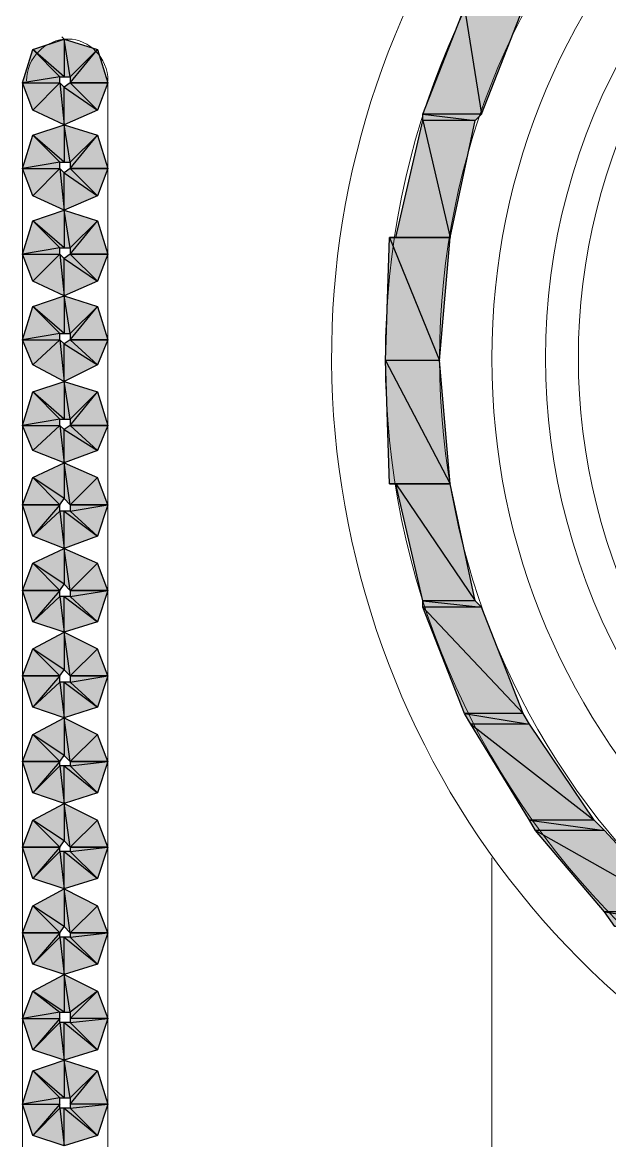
# Model space of a CAD drawing. Header units: millimetres. Extents: x 40 to 176, y -32 to 59.
# Drawn here: x 104.655 to 105.048, y 3.646 to 4.394 of the extents above; entities that cross this region are included whole.
import ezdxf

# ---------------------------------------------------------------- set-up
doc = ezdxf.new("R2010")
doc.units = ezdxf.units.MM
doc.layers.add('15 - Quadro de medição', color=6, linetype='Continuous')

msp = doc.modelspace()

# ---------------------------------------------------------------- hatches: boundary and pattern name
at = {"layer": '15 - Quadro de medição', "true_color": 0x000007}
h = msp.add_hatch(color=7, dxfattribs=at)
h.paths.add_polyline_path([(104.99011, 4.40357), (104.951, 4.40357), (104.96217, 4.33233)])
h.paths.add_polyline_path([(104.951, 4.40357), (104.96217, 4.33233), (104.92306, 4.33233)])
h = msp.add_hatch(color=7, dxfattribs=at)
h.paths.add_polyline_path([(104.71215, 4.35328), (104.68701, 4.35328), (104.70517, 4.37563)])
h.paths.add_polyline_path([(104.68701, 4.35328), (104.70517, 4.37563), (104.68701, 4.35747)])
h.paths.add_polyline_path([(104.70517, 4.37563), (104.68701, 4.35747), (104.68282, 4.38262)])
h.paths.add_polyline_path([(104.68701, 4.35747), (104.68282, 4.38262), (104.68282, 4.35747)])
h.paths.add_polyline_path([(104.68282, 4.38262), (104.68282, 4.35747), (104.66187, 4.37563)])
h.paths.add_polyline_path([(104.68282, 4.35747), (104.66187, 4.37563), (104.68003, 4.35747)])
h.paths.add_polyline_path([(104.66187, 4.37563), (104.68003, 4.35747), (104.65488, 4.35328)])
h.paths.add_polyline_path([(104.68003, 4.35747), (104.65488, 4.35328), (104.68003, 4.35328)])
h.paths.add_polyline_path([(104.65488, 4.35328), (104.68003, 4.35328), (104.66187, 4.33513)])
h = msp.add_hatch(color=7, dxfattribs=at)
h.paths.add_polyline_path([(104.66187, 4.33513), (104.68003, 4.35328), (104.68282, 4.32535)])
h.paths.add_polyline_path([(104.68003, 4.35328), (104.68282, 4.32535), (104.68282, 4.35049)])
h.paths.add_polyline_path([(104.68282, 4.32535), (104.68282, 4.35049), (104.70517, 4.33513)])
h.paths.add_polyline_path([(104.68282, 4.35049), (104.70517, 4.33513), (104.68701, 4.35328)])
h.paths.add_polyline_path([(104.70517, 4.33513), (104.68701, 4.35328), (104.71215, 4.35328)])
h = msp.add_hatch(color=7, dxfattribs=at)
h.paths.add_polyline_path([(104.96217, 4.33233), (104.92306, 4.33233), (104.95798, 4.32814)])
h.paths.add_polyline_path([(104.92306, 4.33233), (104.95798, 4.32814), (104.92306, 4.32814)])
h = msp.add_hatch(color=7, dxfattribs=at)
h.paths.add_polyline_path([(104.71215, 4.29602), (104.68701, 4.29602), (104.70517, 4.31837)])
h.paths.add_polyline_path([(104.68701, 4.29602), (104.70517, 4.31837), (104.68701, 4.30021)])
h.paths.add_polyline_path([(104.70517, 4.31837), (104.68701, 4.30021), (104.68282, 4.32535)])
h.paths.add_polyline_path([(104.68701, 4.30021), (104.68282, 4.32535), (104.68282, 4.30021)])
h.paths.add_polyline_path([(104.68282, 4.32535), (104.68282, 4.30021), (104.66187, 4.31837)])
h.paths.add_polyline_path([(104.68282, 4.30021), (104.66187, 4.31837), (104.68003, 4.30021)])
h.paths.add_polyline_path([(104.66187, 4.31837), (104.68003, 4.30021), (104.65488, 4.29602)])
h.paths.add_polyline_path([(104.68003, 4.30021), (104.65488, 4.29602), (104.68003, 4.29602)])
h.paths.add_polyline_path([(104.65488, 4.29602), (104.68003, 4.29602), (104.66187, 4.27786)])
h = msp.add_hatch(color=7, dxfattribs=at)
h.paths.add_polyline_path([(104.95798, 4.32814), (104.92306, 4.32814), (104.94122, 4.24992)])
h.paths.add_polyline_path([(104.92306, 4.32814), (104.94122, 4.24992), (104.9049, 4.24992)])
h = msp.add_hatch(color=7, dxfattribs=at)
h.paths.add_polyline_path([(104.66187, 4.27786), (104.68003, 4.29602), (104.68282, 4.26808)])
h.paths.add_polyline_path([(104.68003, 4.29602), (104.68282, 4.26808), (104.68282, 4.29322)])
h.paths.add_polyline_path([(104.68282, 4.26808), (104.68282, 4.29322), (104.70517, 4.27786)])
h.paths.add_polyline_path([(104.68282, 4.29322), (104.70517, 4.27786), (104.68701, 4.29602)])
h.paths.add_polyline_path([(104.70517, 4.27786), (104.68701, 4.29602), (104.71215, 4.29602)])
h = msp.add_hatch(color=7, dxfattribs=at)
h.paths.add_polyline_path([(104.71215, 4.23875), (104.68701, 4.23875), (104.70517, 4.2611)])
h.paths.add_polyline_path([(104.68701, 4.23875), (104.70517, 4.2611), (104.68701, 4.24294)])
h.paths.add_polyline_path([(104.70517, 4.2611), (104.68701, 4.24294), (104.68282, 4.26808)])
h.paths.add_polyline_path([(104.68701, 4.24294), (104.68282, 4.26808), (104.68282, 4.24294)])
h.paths.add_polyline_path([(104.68282, 4.26808), (104.68282, 4.24294), (104.66187, 4.2611)])
h.paths.add_polyline_path([(104.68282, 4.24294), (104.66187, 4.2611), (104.68003, 4.24294)])
h.paths.add_polyline_path([(104.66187, 4.2611), (104.68003, 4.24294), (104.65488, 4.23875)])
h.paths.add_polyline_path([(104.68003, 4.24294), (104.65488, 4.23875), (104.68003, 4.23875)])
h.paths.add_polyline_path([(104.65488, 4.23875), (104.68003, 4.23875), (104.66187, 4.22059)])
h = msp.add_hatch(color=7, dxfattribs=at)
h.paths.add_polyline_path([(104.94122, 4.24992), (104.90071, 4.24992), (104.93424, 4.16752)])
h.paths.add_polyline_path([(104.90071, 4.24992), (104.93424, 4.16752), (104.89792, 4.16752)])
h = msp.add_hatch(color=7, dxfattribs=at)
h.paths.add_polyline_path([(104.66187, 4.22059), (104.68003, 4.23875), (104.68282, 4.21082)])
h.paths.add_polyline_path([(104.68003, 4.23875), (104.68282, 4.21082), (104.68282, 4.23596)])
h.paths.add_polyline_path([(104.68282, 4.21082), (104.68282, 4.23596), (104.70517, 4.22059)])
h.paths.add_polyline_path([(104.68282, 4.23596), (104.70517, 4.22059), (104.68701, 4.23875)])
h.paths.add_polyline_path([(104.70517, 4.22059), (104.68701, 4.23875), (104.71215, 4.23875)])
h = msp.add_hatch(color=7, dxfattribs=at)
h.paths.add_polyline_path([(104.71215, 4.18148), (104.68701, 4.18148), (104.70517, 4.20383)])
h.paths.add_polyline_path([(104.68701, 4.18148), (104.70517, 4.20383), (104.68701, 4.18567)])
h.paths.add_polyline_path([(104.70517, 4.20383), (104.68701, 4.18567), (104.68282, 4.21082)])
h.paths.add_polyline_path([(104.68701, 4.18567), (104.68282, 4.21082), (104.68282, 4.18567)])
h.paths.add_polyline_path([(104.68282, 4.21082), (104.68282, 4.18567), (104.66187, 4.20383)])
h.paths.add_polyline_path([(104.68282, 4.18567), (104.66187, 4.20383), (104.68003, 4.18567)])
h.paths.add_polyline_path([(104.66187, 4.20383), (104.68003, 4.18567), (104.65488, 4.18148)])
h.paths.add_polyline_path([(104.68003, 4.18567), (104.65488, 4.18148), (104.68003, 4.18148)])
h.paths.add_polyline_path([(104.65488, 4.18148), (104.68003, 4.18148), (104.66187, 4.16472)])
h = msp.add_hatch(color=7, dxfattribs=at)
h.paths.add_polyline_path([(104.66187, 4.16472), (104.68003, 4.18148), (104.68282, 4.15355)])
h.paths.add_polyline_path([(104.68003, 4.18148), (104.68282, 4.15355), (104.68282, 4.17869)])
h.paths.add_polyline_path([(104.68282, 4.15355), (104.68282, 4.17869), (104.70517, 4.16472)])
h.paths.add_polyline_path([(104.68282, 4.17869), (104.70517, 4.16472), (104.68701, 4.18148)])
h.paths.add_polyline_path([(104.70517, 4.16472), (104.68701, 4.18148), (104.71215, 4.18148)])
h = msp.add_hatch(color=7, dxfattribs=at)
h.paths.add_polyline_path([(104.93424, 4.16752), (104.89792, 4.16752), (104.94122, 4.08511)])
h.paths.add_polyline_path([(104.89792, 4.16752), (104.94122, 4.08511), (104.90071, 4.08511)])
h = msp.add_hatch(color=7, dxfattribs=at)
h.paths.add_polyline_path([(104.71215, 4.12422), (104.68701, 4.12422), (104.70517, 4.14656)])
h.paths.add_polyline_path([(104.68701, 4.12422), (104.70517, 4.14656), (104.68701, 4.12841)])
h.paths.add_polyline_path([(104.70517, 4.14656), (104.68701, 4.12841), (104.68282, 4.15355)])
h.paths.add_polyline_path([(104.68701, 4.12841), (104.68282, 4.15355), (104.68282, 4.12841)])
h.paths.add_polyline_path([(104.68282, 4.15355), (104.68282, 4.12841), (104.66187, 4.14656)])
h.paths.add_polyline_path([(104.68282, 4.12841), (104.66187, 4.14656), (104.68003, 4.12841)])
h.paths.add_polyline_path([(104.66187, 4.14656), (104.68003, 4.12841), (104.65488, 4.12422)])
h.paths.add_polyline_path([(104.68003, 4.12841), (104.65488, 4.12422), (104.68003, 4.12422)])
h.paths.add_polyline_path([(104.65488, 4.12422), (104.68003, 4.12422), (104.66187, 4.10746)])
h = msp.add_hatch(color=7, dxfattribs=at)
h.paths.add_polyline_path([(104.66187, 4.10746), (104.68003, 4.12422), (104.68282, 4.09907)])
h.paths.add_polyline_path([(104.68003, 4.12422), (104.68282, 4.09907), (104.68282, 4.12142)])
h.paths.add_polyline_path([(104.68282, 4.09907), (104.68282, 4.12142), (104.70517, 4.10746)])
h.paths.add_polyline_path([(104.68282, 4.12142), (104.70517, 4.10746), (104.68701, 4.12422)])
h.paths.add_polyline_path([(104.70517, 4.10746), (104.68701, 4.12422), (104.71215, 4.12422)])
h = msp.add_hatch(color=7, dxfattribs=at)
h.paths.add_polyline_path([(104.71215, 4.07114), (104.70517, 4.0893), (104.68701, 4.07114)])
h.paths.add_polyline_path([(104.70517, 4.0893), (104.68701, 4.07114), (104.68282, 4.09907)])
h.paths.add_polyline_path([(104.68701, 4.07114), (104.68282, 4.09907), (104.68282, 4.07533)])
h.paths.add_polyline_path([(104.68282, 4.09907), (104.68282, 4.07533), (104.66187, 4.0893)])
h.paths.add_polyline_path([(104.68282, 4.07533), (104.66187, 4.0893), (104.68003, 4.07114)])
h.paths.add_polyline_path([(104.66187, 4.0893), (104.68003, 4.07114), (104.65488, 4.07114)])
h = msp.add_hatch(color=7, dxfattribs=at)
h.paths.add_polyline_path([(104.94122, 4.08511), (104.9049, 4.08511), (104.95798, 4.00689)])
h.paths.add_polyline_path([(104.9049, 4.08511), (104.95798, 4.00689), (104.92306, 4.00689)])
h = msp.add_hatch(color=7, dxfattribs=at)
h.paths.add_polyline_path([(104.65488, 4.07114), (104.68003, 4.07114), (104.66187, 4.05019)])
h.paths.add_polyline_path([(104.68003, 4.07114), (104.66187, 4.05019), (104.68003, 4.06695)])
h.paths.add_polyline_path([(104.66187, 4.05019), (104.68003, 4.06695), (104.68282, 4.04181)])
h.paths.add_polyline_path([(104.68003, 4.06695), (104.68282, 4.04181), (104.68282, 4.06695)])
h.paths.add_polyline_path([(104.68282, 4.04181), (104.68282, 4.06695), (104.70517, 4.05019)])
h.paths.add_polyline_path([(104.68282, 4.06695), (104.70517, 4.05019), (104.68701, 4.06695)])
h.paths.add_polyline_path([(104.70517, 4.05019), (104.68701, 4.06695), (104.71215, 4.07114)])
h.paths.add_polyline_path([(104.68701, 4.06695), (104.71215, 4.07114), (104.68701, 4.07114)])
h = msp.add_hatch(color=7, dxfattribs=at)
h.paths.add_polyline_path([(104.71215, 4.01387), (104.70517, 4.03203), (104.68701, 4.01387)])
h.paths.add_polyline_path([(104.70517, 4.03203), (104.68701, 4.01387), (104.68282, 4.04181)])
h.paths.add_polyline_path([(104.68701, 4.01387), (104.68282, 4.04181), (104.68282, 4.01806)])
h.paths.add_polyline_path([(104.68282, 4.04181), (104.68282, 4.01806), (104.66187, 4.03203)])
h.paths.add_polyline_path([(104.68282, 4.01806), (104.66187, 4.03203), (104.68003, 4.01387)])
h.paths.add_polyline_path([(104.66187, 4.03203), (104.68003, 4.01387), (104.65488, 4.01387)])
h = msp.add_hatch(color=7, dxfattribs=at)
h.paths.add_polyline_path([(104.65488, 4.01387), (104.68003, 4.01387), (104.66187, 3.99292)])
h.paths.add_polyline_path([(104.68003, 4.01387), (104.66187, 3.99292), (104.68003, 4.00968)])
h.paths.add_polyline_path([(104.66187, 3.99292), (104.68003, 4.00968), (104.68282, 3.98594)])
h.paths.add_polyline_path([(104.68003, 4.00968), (104.68282, 3.98594), (104.68282, 4.00968)])
h.paths.add_polyline_path([(104.68282, 3.98594), (104.68282, 4.00968), (104.70517, 3.99292)])
h.paths.add_polyline_path([(104.68282, 4.00968), (104.70517, 3.99292), (104.68701, 4.00968)])
h.paths.add_polyline_path([(104.70517, 3.99292), (104.68701, 4.00968), (104.71215, 4.01387)])
h.paths.add_polyline_path([(104.68701, 4.00968), (104.71215, 4.01387), (104.68701, 4.01387)])
h = msp.add_hatch(color=7, dxfattribs=at)
h.paths.add_polyline_path([(104.95798, 4.00689), (104.92306, 4.00689), (104.96217, 4.0027)])
h.paths.add_polyline_path([(104.92306, 4.00689), (104.96217, 4.0027), (104.92306, 4.0027)])
h = msp.add_hatch(color=7, dxfattribs=at)
h.paths.add_polyline_path([(104.96217, 4.0027), (104.92306, 4.0027), (104.99011, 3.93146)])
h.paths.add_polyline_path([(104.92306, 4.0027), (104.99011, 3.93146), (104.951, 3.93146)])
h = msp.add_hatch(color=7, dxfattribs=at)
h.paths.add_polyline_path([(104.71215, 3.95661), (104.70517, 3.97476), (104.68701, 3.95661)])
h.paths.add_polyline_path([(104.70517, 3.97476), (104.68701, 3.95661), (104.68282, 3.98594)])
h.paths.add_polyline_path([(104.68701, 3.95661), (104.68282, 3.98594), (104.68282, 3.9608)])
h.paths.add_polyline_path([(104.68282, 3.98594), (104.68282, 3.9608), (104.66187, 3.97476)])
h.paths.add_polyline_path([(104.68282, 3.9608), (104.66187, 3.97476), (104.68003, 3.95661)])
h.paths.add_polyline_path([(104.66187, 3.97476), (104.68003, 3.95661), (104.65488, 3.95661)])
h = msp.add_hatch(color=7, dxfattribs=at)
h.paths.add_polyline_path([(104.65488, 3.95661), (104.68003, 3.95661), (104.66187, 3.93565)])
h.paths.add_polyline_path([(104.68003, 3.95661), (104.66187, 3.93565), (104.68003, 3.95241)])
h.paths.add_polyline_path([(104.66187, 3.93565), (104.68003, 3.95241), (104.68282, 3.92867)])
h.paths.add_polyline_path([(104.68003, 3.95241), (104.68282, 3.92867), (104.68282, 3.95241)])
h.paths.add_polyline_path([(104.68282, 3.92867), (104.68282, 3.95241), (104.70517, 3.93565)])
h.paths.add_polyline_path([(104.68282, 3.95241), (104.70517, 3.93565), (104.68701, 3.95241)])
h.paths.add_polyline_path([(104.70517, 3.93565), (104.68701, 3.95241), (104.71215, 3.95661)])
h.paths.add_polyline_path([(104.68701, 3.95241), (104.71215, 3.95661), (104.68701, 3.95661)])
h = msp.add_hatch(color=7, dxfattribs=at)
h.paths.add_polyline_path([(104.71215, 3.89934), (104.70517, 3.9175), (104.68701, 3.89934)])
h.paths.add_polyline_path([(104.70517, 3.9175), (104.68701, 3.89934), (104.68282, 3.92867)])
h.paths.add_polyline_path([(104.68701, 3.89934), (104.68282, 3.92867), (104.68282, 3.90353)])
h.paths.add_polyline_path([(104.68282, 3.92867), (104.68282, 3.90353), (104.66187, 3.9175)])
h.paths.add_polyline_path([(104.68282, 3.90353), (104.66187, 3.9175), (104.68003, 3.89934)])
h.paths.add_polyline_path([(104.66187, 3.9175), (104.68003, 3.89934), (104.65488, 3.89934)])
h = msp.add_hatch(color=7, dxfattribs=at)
h.paths.add_polyline_path([(104.99011, 3.93146), (104.951, 3.93146), (104.9943, 3.92448)])
h.paths.add_polyline_path([(104.951, 3.93146), (104.9943, 3.92448), (104.95519, 3.92448)])
h = msp.add_hatch(color=7, dxfattribs=at)
h.paths.add_polyline_path([(104.9943, 3.92448), (104.95519, 3.92448), (105.0376, 3.86023)])
h.paths.add_polyline_path([(104.95519, 3.92448), (105.0376, 3.86023), (104.9943, 3.86023)])
h = msp.add_hatch(color=7, dxfattribs=at)
h.paths.add_polyline_path([(104.65488, 3.89934), (104.68003, 3.89934), (104.66187, 3.87839)])
h.paths.add_polyline_path([(104.68003, 3.89934), (104.66187, 3.87839), (104.68003, 3.89654)])
h.paths.add_polyline_path([(104.66187, 3.87839), (104.68003, 3.89654), (104.68282, 3.8714)])
h.paths.add_polyline_path([(104.68003, 3.89654), (104.68282, 3.8714), (104.68282, 3.89654)])
h.paths.add_polyline_path([(104.68282, 3.8714), (104.68282, 3.89654), (104.70517, 3.87839)])
h.paths.add_polyline_path([(104.68282, 3.89654), (104.70517, 3.87839), (104.68701, 3.89654)])
h.paths.add_polyline_path([(104.70517, 3.87839), (104.68701, 3.89654), (104.71215, 3.89934)])
h.paths.add_polyline_path([(104.68701, 3.89654), (104.71215, 3.89934), (104.68701, 3.89934)])
h = msp.add_hatch(color=7, dxfattribs=at)
h.paths.add_polyline_path([(104.71215, 3.84207), (104.70517, 3.86023), (104.68701, 3.84207)])
h.paths.add_polyline_path([(104.70517, 3.86023), (104.68701, 3.84207), (104.68282, 3.8714)])
h.paths.add_polyline_path([(104.68701, 3.84207), (104.68282, 3.8714), (104.68282, 3.84626)])
h.paths.add_polyline_path([(104.68282, 3.8714), (104.68282, 3.84626), (104.66187, 3.86023)])
h.paths.add_polyline_path([(104.68282, 3.84626), (104.66187, 3.86023), (104.68003, 3.84207)])
h.paths.add_polyline_path([(104.66187, 3.86023), (104.68003, 3.84207), (104.65488, 3.84207)])
h = msp.add_hatch(color=7, dxfattribs=at)
h.paths.add_polyline_path([(105.0376, 3.86023), (104.9943, 3.86023), (105.04458, 3.85325)])
h.paths.add_polyline_path([(104.9943, 3.86023), (105.04458, 3.85325), (104.99849, 3.85325)])
h = msp.add_hatch(color=7, dxfattribs=at)
h.paths.add_polyline_path([(105.04458, 3.85325), (104.99849, 3.85325), (105.09486, 3.79877)])
h.paths.add_polyline_path([(104.99849, 3.85325), (105.09486, 3.79877), (105.04458, 3.79877)])
h = msp.add_hatch(color=7, dxfattribs=at)
h.paths.add_polyline_path([(104.65488, 3.84207), (104.68003, 3.84207), (104.66187, 3.82112)])
h.paths.add_polyline_path([(104.68003, 3.84207), (104.66187, 3.82112), (104.68003, 3.83928)])
h.paths.add_polyline_path([(104.66187, 3.82112), (104.68003, 3.83928), (104.68282, 3.81414)])
h.paths.add_polyline_path([(104.68003, 3.83928), (104.68282, 3.81414), (104.68282, 3.83928)])
h.paths.add_polyline_path([(104.68282, 3.81414), (104.68282, 3.83928), (104.70517, 3.82112)])
h.paths.add_polyline_path([(104.68282, 3.83928), (104.70517, 3.82112), (104.68701, 3.83928)])
h.paths.add_polyline_path([(104.70517, 3.82112), (104.68701, 3.83928), (104.71215, 3.84207)])
h.paths.add_polyline_path([(104.68701, 3.83928), (104.71215, 3.84207), (104.68701, 3.84207)])
h = msp.add_hatch(color=7, dxfattribs=at)
h.paths.add_polyline_path([(104.71215, 3.7848), (104.70517, 3.80296), (104.68701, 3.7848)])
h.paths.add_polyline_path([(104.70517, 3.80296), (104.68701, 3.7848), (104.68282, 3.81414)])
h.paths.add_polyline_path([(104.68701, 3.7848), (104.68282, 3.81414), (104.68282, 3.78899)])
h.paths.add_polyline_path([(104.68282, 3.81414), (104.68282, 3.78899), (104.66187, 3.80296)])
h.paths.add_polyline_path([(104.68282, 3.78899), (104.66187, 3.80296), (104.68003, 3.7848)])
h.paths.add_polyline_path([(104.66187, 3.80296), (104.68003, 3.7848), (104.65488, 3.7848)])
h = msp.add_hatch(color=7, dxfattribs=at)
h.paths.add_polyline_path([(105.09486, 3.79877), (105.04458, 3.79877), (105.10883, 3.78899)])
h.paths.add_polyline_path([(105.04458, 3.79877), (105.10883, 3.78899), (105.05156, 3.78899)])
h = msp.add_hatch(color=7, dxfattribs=at)
h.paths.add_polyline_path([(104.65488, 3.7848), (104.68003, 3.7848), (104.66187, 3.76385)])
h.paths.add_polyline_path([(104.68003, 3.7848), (104.66187, 3.76385), (104.68003, 3.78201)])
h.paths.add_polyline_path([(104.66187, 3.76385), (104.68003, 3.78201), (104.68282, 3.75687)])
h.paths.add_polyline_path([(104.68003, 3.78201), (104.68282, 3.75687), (104.68282, 3.78201)])
h.paths.add_polyline_path([(104.68282, 3.75687), (104.68282, 3.78201), (104.70517, 3.76385)])
h.paths.add_polyline_path([(104.68282, 3.78201), (104.70517, 3.76385), (104.68701, 3.78201)])
h.paths.add_polyline_path([(104.70517, 3.76385), (104.68701, 3.78201), (104.71215, 3.7848)])
h.paths.add_polyline_path([(104.68701, 3.78201), (104.71215, 3.7848), (104.68701, 3.7848)])
h = msp.add_hatch(color=7, dxfattribs=at)
h.paths.add_polyline_path([(104.70517, 3.70659), (104.68701, 3.72474), (104.71215, 3.72754)])
h.paths.add_polyline_path([(104.68701, 3.72474), (104.71215, 3.72754), (104.68701, 3.72754)])
h.paths.add_polyline_path([(104.71215, 3.72754), (104.68701, 3.72754), (104.70517, 3.74569)])
h.paths.add_polyline_path([(104.68701, 3.72754), (104.70517, 3.74569), (104.68701, 3.73173)])
h.paths.add_polyline_path([(104.70517, 3.74569), (104.68701, 3.73173), (104.68282, 3.75687)])
h.paths.add_polyline_path([(104.68701, 3.73173), (104.68282, 3.75687), (104.68282, 3.73173)])
h.paths.add_polyline_path([(104.68282, 3.75687), (104.68282, 3.73173), (104.66187, 3.74569)])
h.paths.add_polyline_path([(104.68282, 3.73173), (104.66187, 3.74569), (104.68003, 3.73173)])
h.paths.add_polyline_path([(104.66187, 3.74569), (104.68003, 3.73173), (104.65488, 3.72754)])
h.paths.add_polyline_path([(104.68003, 3.73173), (104.65488, 3.72754), (104.68003, 3.72754)])
h.paths.add_polyline_path([(104.65488, 3.72754), (104.68003, 3.72754), (104.66187, 3.70659)])
h.paths.add_polyline_path([(104.68003, 3.72754), (104.66187, 3.70659), (104.68003, 3.72474)])
h.paths.add_polyline_path([(104.66187, 3.70659), (104.68003, 3.72474), (104.68282, 3.6996)])
h.paths.add_polyline_path([(104.68003, 3.72474), (104.68282, 3.6996), (104.68282, 3.72474)])
h.paths.add_polyline_path([(104.68282, 3.6996), (104.68282, 3.72474), (104.70517, 3.70659)])
h.paths.add_polyline_path([(104.68282, 3.72474), (104.70517, 3.70659), (104.68701, 3.72474)])
h = msp.add_hatch(color=7, dxfattribs=at)
h.paths.add_polyline_path([(104.70517, 3.64932), (104.68701, 3.66748), (104.71215, 3.67027)])
h.paths.add_polyline_path([(104.68701, 3.66748), (104.71215, 3.67027), (104.68701, 3.67027)])
h.paths.add_polyline_path([(104.71215, 3.67027), (104.68701, 3.67027), (104.70517, 3.69262)])
h.paths.add_polyline_path([(104.68701, 3.67027), (104.70517, 3.69262), (104.68701, 3.67446)])
h.paths.add_polyline_path([(104.70517, 3.69262), (104.68701, 3.67446), (104.68282, 3.6996)])
h.paths.add_polyline_path([(104.68701, 3.67446), (104.68282, 3.6996), (104.68282, 3.67446)])
h.paths.add_polyline_path([(104.68282, 3.6996), (104.68282, 3.67446), (104.66187, 3.69262)])
h.paths.add_polyline_path([(104.68282, 3.67446), (104.66187, 3.69262), (104.68003, 3.67446)])
h.paths.add_polyline_path([(104.66187, 3.69262), (104.68003, 3.67446), (104.65488, 3.67027)])
h.paths.add_polyline_path([(104.68003, 3.67446), (104.65488, 3.67027), (104.68003, 3.67027)])
h.paths.add_polyline_path([(104.65488, 3.67027), (104.68003, 3.67027), (104.66187, 3.64932)])
h.paths.add_polyline_path([(104.68003, 3.67027), (104.66187, 3.64932), (104.68003, 3.66748)])
h.paths.add_polyline_path([(104.66187, 3.64932), (104.68003, 3.66748), (104.68282, 3.64233)])
h.paths.add_polyline_path([(104.68003, 3.66748), (104.68282, 3.64233), (104.68282, 3.66748)])
h.paths.add_polyline_path([(104.68282, 3.64233), (104.68282, 3.66748), (104.70517, 3.64932)])
h.paths.add_polyline_path([(104.68282, 3.66748), (104.70517, 3.64932), (104.68701, 3.66748)])

# ---------------------------------------------------------------- linework, layer by layer
at = {"layer": '15 - Quadro de medição', "color": 7, "linetype": 'Continuous', "lineweight": -2, "true_color": 0x000007}
for points in [[(104.951, 4.40357), (104.96217, 4.33233), (104.92306, 4.33233)], [(104.99011, 4.40357), (104.951, 4.40357), (104.96217, 4.33233)], [(104.66187, 4.37563), (104.68003, 4.35747), (104.65488, 4.35328)], [(104.68282, 4.38262), (104.68282, 4.35747), (104.66187, 4.37563)], [(104.68282, 4.35747), (104.66187, 4.37563), (104.68003, 4.35747)], [(104.70517, 4.37563), (104.68701, 4.35747), (104.68282, 4.38262)], [(104.68701, 4.35747), (104.68282, 4.38262), (104.68282, 4.35747)], [(104.71215, 4.35328), (104.68701, 4.35328), (104.70517, 4.37563)], [(104.68701, 4.35328), (104.70517, 4.37563), (104.68701, 4.35747)], [(104.68003, 4.35747), (104.65488, 4.35328), (104.68003, 4.35328)], [(104.65488, 4.35328), (104.68003, 4.35328), (104.66187, 4.33513)], [(104.66187, 4.33513), (104.68003, 4.35328), (104.68282, 4.32535)], [(104.68003, 4.35328), (104.68282, 4.32535), (104.68282, 4.35049)], [(104.68282, 4.35049), (104.70517, 4.33513), (104.68701, 4.35328)], [(104.70517, 4.33513), (104.68701, 4.35328), (104.71215, 4.35328)], [(104.68282, 4.32535), (104.68282, 4.35049), (104.70517, 4.33513)], [(104.96217, 4.33233), (104.92306, 4.33233), (104.95798, 4.32814)], [(104.92306, 4.33233), (104.95798, 4.32814), (104.92306, 4.32814)], [(104.68282, 4.32535), (104.68282, 4.30021), (104.66187, 4.31837)], [(104.70517, 4.31837), (104.68701, 4.30021), (104.68282, 4.32535)], [(104.68701, 4.30021), (104.68282, 4.32535), (104.68282, 4.30021)], [(104.92306, 4.32814), (104.94122, 4.24992), (104.9049, 4.24992)], [(104.95798, 4.32814), (104.92306, 4.32814), (104.94122, 4.24992)], [(104.66187, 4.31837), (104.68003, 4.30021), (104.65488, 4.29602)], [(104.68282, 4.30021), (104.66187, 4.31837), (104.68003, 4.30021)], [(104.71215, 4.29602), (104.68701, 4.29602), (104.70517, 4.31837)], [(104.68701, 4.29602), (104.70517, 4.31837), (104.68701, 4.30021)], [(104.68003, 4.30021), (104.65488, 4.29602), (104.68003, 4.29602)], [(104.65488, 4.29602), (104.68003, 4.29602), (104.66187, 4.27786)], [(104.66187, 4.27786), (104.68003, 4.29602), (104.68282, 4.26808)], [(104.68003, 4.29602), (104.68282, 4.26808), (104.68282, 4.29322)], [(104.68282, 4.29322), (104.70517, 4.27786), (104.68701, 4.29602)], [(104.70517, 4.27786), (104.68701, 4.29602), (104.71215, 4.29602)], [(104.68282, 4.26808), (104.68282, 4.29322), (104.70517, 4.27786)], [(104.68282, 4.26808), (104.68282, 4.24294), (104.66187, 4.2611)], [(104.70517, 4.2611), (104.68701, 4.24294), (104.68282, 4.26808)], [(104.68701, 4.24294), (104.68282, 4.26808), (104.68282, 4.24294)], [(104.66187, 4.2611), (104.68003, 4.24294), (104.65488, 4.23875)], [(104.68282, 4.24294), (104.66187, 4.2611), (104.68003, 4.24294)], [(104.71215, 4.23875), (104.68701, 4.23875), (104.70517, 4.2611)], [(104.68701, 4.23875), (104.70517, 4.2611), (104.68701, 4.24294)], [(104.90071, 4.24992), (104.93424, 4.16752), (104.89792, 4.16752)], [(104.9049, 4.24992), (104.94122, 4.24992), (104.90071, 4.24992)], [(104.94122, 4.24992), (104.90071, 4.24992), (104.93424, 4.16752)], [(104.94122, 4.24992), (104.9049, 4.24992)], [(104.68003, 4.24294), (104.65488, 4.23875), (104.68003, 4.23875)], [(104.65488, 4.23875), (104.68003, 4.23875), (104.66187, 4.22059)], [(104.66187, 4.22059), (104.68003, 4.23875), (104.68282, 4.21082)], [(104.68003, 4.23875), (104.68282, 4.21082), (104.68282, 4.23596)], [(104.68282, 4.23596), (104.70517, 4.22059), (104.68701, 4.23875)], [(104.68282, 4.21082), (104.68282, 4.23596), (104.70517, 4.22059)], [(104.70517, 4.22059), (104.68701, 4.23875), (104.71215, 4.23875)], [(104.66187, 4.20383), (104.68003, 4.18567), (104.65488, 4.18148)], [(104.68282, 4.21082), (104.68282, 4.18567), (104.66187, 4.20383)], [(104.68282, 4.18567), (104.66187, 4.20383), (104.68003, 4.18567)], [(104.70517, 4.20383), (104.68701, 4.18567), (104.68282, 4.21082)], [(104.68701, 4.18567), (104.68282, 4.21082), (104.68282, 4.18567)], [(104.71215, 4.18148), (104.68701, 4.18148), (104.70517, 4.20383)], [(104.68701, 4.18148), (104.70517, 4.20383), (104.68701, 4.18567)], [(104.68003, 4.18567), (104.65488, 4.18148), (104.68003, 4.18148)], [(104.65488, 4.18148), (104.68003, 4.18148), (104.66187, 4.16472)], [(104.66187, 4.16472), (104.68003, 4.18148), (104.68282, 4.15355)], [(104.68003, 4.18148), (104.68282, 4.15355), (104.68282, 4.17869)], [(104.68282, 4.17869), (104.70517, 4.16472), (104.68701, 4.18148)], [(104.70517, 4.16472), (104.68701, 4.18148), (104.71215, 4.18148)], [(104.68282, 4.15355), (104.68282, 4.17869), (104.70517, 4.16472)], [(104.93424, 4.16752), (104.89792, 4.16752), (104.94122, 4.08511)], [(104.89792, 4.16752), (104.94122, 4.08511), (104.90071, 4.08511)], [(104.68282, 4.15355), (104.68282, 4.12841), (104.66187, 4.14656)], [(104.70517, 4.14656), (104.68701, 4.12841), (104.68282, 4.15355)], [(104.68701, 4.12841), (104.68282, 4.15355), (104.68282, 4.12841)], [(104.66187, 4.14656), (104.68003, 4.12841), (104.65488, 4.12422)], [(104.68282, 4.12841), (104.66187, 4.14656), (104.68003, 4.12841)], [(104.71215, 4.12422), (104.68701, 4.12422), (104.70517, 4.14656)], [(104.68701, 4.12422), (104.70517, 4.14656), (104.68701, 4.12841)], [(104.68003, 4.12841), (104.65488, 4.12422), (104.68003, 4.12422)], [(104.65488, 4.12422), (104.68003, 4.12422), (104.66187, 4.10746)], [(104.66187, 4.10746), (104.68003, 4.12422), (104.68282, 4.09907)], [(104.68003, 4.12422), (104.68282, 4.09907), (104.68282, 4.12142)], [(104.68282, 4.12142), (104.70517, 4.10746), (104.68701, 4.12422)], [(104.68282, 4.09907), (104.68282, 4.12142), (104.70517, 4.10746)], [(104.70517, 4.10746), (104.68701, 4.12422), (104.71215, 4.12422)], [(104.68282, 4.09907), (104.68282, 4.07533), (104.66187, 4.0893)], [(104.70517, 4.0893), (104.68701, 4.07114), (104.68282, 4.09907)], [(104.68701, 4.07114), (104.68282, 4.09907), (104.68282, 4.07533)], [(104.66187, 4.0893), (104.68003, 4.07114), (104.65488, 4.07114)], [(104.68282, 4.07533), (104.66187, 4.0893), (104.68003, 4.07114)], [(104.71215, 4.07114), (104.70517, 4.0893), (104.68701, 4.07114)], [(104.94122, 4.08511), (104.90071, 4.08511)], [(104.90071, 4.08511), (104.94122, 4.08511), (104.9049, 4.08511)], [(104.94122, 4.08511), (104.9049, 4.08511), (104.95798, 4.00689)], [(104.9049, 4.08511), (104.95798, 4.00689), (104.92306, 4.00689)], [(104.65488, 4.07114), (104.68003, 4.07114), (104.66187, 4.05019)], [(104.68003, 4.07114), (104.66187, 4.05019), (104.68003, 4.06695)], [(104.70517, 4.05019), (104.68701, 4.06695), (104.71215, 4.07114)], [(104.68701, 4.06695), (104.71215, 4.07114), (104.68701, 4.07114)], [(104.66187, 4.05019), (104.68003, 4.06695), (104.68282, 4.04181)], [(104.68003, 4.06695), (104.68282, 4.04181), (104.68282, 4.06695)], [(104.68282, 4.04181), (104.68282, 4.06695), (104.70517, 4.05019)], [(104.68282, 4.06695), (104.70517, 4.05019), (104.68701, 4.06695)], [(104.68282, 4.04181), (104.68282, 4.01806), (104.66187, 4.03203)], [(104.70517, 4.03203), (104.68701, 4.01387), (104.68282, 4.04181)], [(104.68701, 4.01387), (104.68282, 4.04181), (104.68282, 4.01806)], [(104.66187, 4.03203), (104.68003, 4.01387), (104.65488, 4.01387)], [(104.68282, 4.01806), (104.66187, 4.03203), (104.68003, 4.01387)], [(104.71215, 4.01387), (104.70517, 4.03203), (104.68701, 4.01387)], [(104.65488, 4.01387), (104.68003, 4.01387), (104.66187, 3.99292)], [(104.68003, 4.01387), (104.66187, 3.99292), (104.68003, 4.00968)], [(104.66187, 3.99292), (104.68003, 4.00968), (104.68282, 3.98594)], [(104.68003, 4.00968), (104.68282, 3.98594), (104.68282, 4.00968)], [(104.68282, 3.98594), (104.68282, 4.00968), (104.70517, 3.99292)], [(104.68282, 4.00968), (104.70517, 3.99292), (104.68701, 4.00968)], [(104.70517, 3.99292), (104.68701, 4.00968), (104.71215, 4.01387)], [(104.68701, 4.00968), (104.71215, 4.01387), (104.68701, 4.01387)], [(104.95798, 4.00689), (104.92306, 4.00689), (104.96217, 4.0027)], [(104.92306, 4.00689), (104.96217, 4.0027), (104.92306, 4.0027)], [(104.96217, 4.0027), (104.92306, 4.0027), (104.99011, 3.93146)], [(104.92306, 4.0027), (104.99011, 3.93146), (104.951, 3.93146)], [(104.68282, 3.98594), (104.68282, 3.9608), (104.66187, 3.97476)], [(104.70517, 3.97476), (104.68701, 3.95661), (104.68282, 3.98594)], [(104.68701, 3.95661), (104.68282, 3.98594), (104.68282, 3.9608)], [(104.66187, 3.97476), (104.68003, 3.95661), (104.65488, 3.95661)], [(104.68282, 3.9608), (104.66187, 3.97476), (104.68003, 3.95661)], [(104.71215, 3.95661), (104.70517, 3.97476), (104.68701, 3.95661)], [(104.65488, 3.95661), (104.68003, 3.95661), (104.66187, 3.93565)], [(104.68003, 3.95661), (104.66187, 3.93565), (104.68003, 3.95241)], [(104.66187, 3.93565), (104.68003, 3.95241), (104.68282, 3.92867)], [(104.68003, 3.95241), (104.68282, 3.92867), (104.68282, 3.95241)], [(104.68282, 3.92867), (104.68282, 3.95241), (104.70517, 3.93565)], [(104.68282, 3.95241), (104.70517, 3.93565), (104.68701, 3.95241)], [(104.70517, 3.93565), (104.68701, 3.95241), (104.71215, 3.95661)], [(104.68701, 3.95241), (104.71215, 3.95661), (104.68701, 3.95661)], [(104.68282, 3.92867), (104.68282, 3.90353), (104.66187, 3.9175)], [(104.70517, 3.9175), (104.68701, 3.89934), (104.68282, 3.92867)], [(104.68701, 3.89934), (104.68282, 3.92867), (104.68282, 3.90353)], [(104.99011, 3.93146), (104.951, 3.93146), (104.9943, 3.92448)], [(104.951, 3.93146), (104.9943, 3.92448), (104.95519, 3.92448)], [(104.9943, 3.92448), (104.95519, 3.92448), (105.0376, 3.86023)], [(104.95519, 3.92448), (105.0376, 3.86023), (104.9943, 3.86023)], [(104.66187, 3.9175), (104.68003, 3.89934), (104.65488, 3.89934)], [(104.68282, 3.90353), (104.66187, 3.9175), (104.68003, 3.89934)], [(104.71215, 3.89934), (104.70517, 3.9175), (104.68701, 3.89934)], [(104.65488, 3.89934), (104.68003, 3.89934), (104.66187, 3.87839)], [(104.68003, 3.89934), (104.66187, 3.87839), (104.68003, 3.89654)], [(104.70517, 3.87839), (104.68701, 3.89654), (104.71215, 3.89934)], [(104.68701, 3.89654), (104.71215, 3.89934), (104.68701, 3.89934)], [(104.66187, 3.87839), (104.68003, 3.89654), (104.68282, 3.8714)], [(104.68003, 3.89654), (104.68282, 3.8714), (104.68282, 3.89654)], [(104.68282, 3.8714), (104.68282, 3.89654), (104.70517, 3.87839)], [(104.68282, 3.89654), (104.70517, 3.87839), (104.68701, 3.89654)], [(104.68282, 3.8714), (104.68282, 3.84626), (104.66187, 3.86023)], [(104.70517, 3.86023), (104.68701, 3.84207), (104.68282, 3.8714)], [(104.68701, 3.84207), (104.68282, 3.8714), (104.68282, 3.84626)], [(104.66187, 3.86023), (104.68003, 3.84207), (104.65488, 3.84207)], [(104.68282, 3.84626), (104.66187, 3.86023), (104.68003, 3.84207)], [(104.71215, 3.84207), (104.70517, 3.86023), (104.68701, 3.84207)], [(105.0376, 3.86023), (104.9943, 3.86023), (105.04458, 3.85325)], [(104.9943, 3.86023), (105.04458, 3.85325), (104.99849, 3.85325)], [(105.04458, 3.85325), (104.99849, 3.85325), (105.09486, 3.79877)], [(104.99849, 3.85325), (105.09486, 3.79877), (105.04458, 3.79877)], [(104.65488, 3.84207), (104.68003, 3.84207), (104.66187, 3.82112)], [(104.68003, 3.84207), (104.66187, 3.82112), (104.68003, 3.83928)], [(104.66187, 3.82112), (104.68003, 3.83928), (104.68282, 3.81414)], [(104.68003, 3.83928), (104.68282, 3.81414), (104.68282, 3.83928)], [(104.68282, 3.81414), (104.68282, 3.83928), (104.70517, 3.82112)], [(104.68282, 3.83928), (104.70517, 3.82112), (104.68701, 3.83928)], [(104.70517, 3.82112), (104.68701, 3.83928), (104.71215, 3.84207)], [(104.68701, 3.83928), (104.71215, 3.84207), (104.68701, 3.84207)], [(104.68282, 3.81414), (104.68282, 3.78899), (104.66187, 3.80296)], [(104.70517, 3.80296), (104.68701, 3.7848), (104.68282, 3.81414)], [(104.68701, 3.7848), (104.68282, 3.81414), (104.68282, 3.78899)], [(104.66187, 3.80296), (104.68003, 3.7848), (104.65488, 3.7848)], [(104.68282, 3.78899), (104.66187, 3.80296), (104.68003, 3.7848)], [(104.71215, 3.7848), (104.70517, 3.80296), (104.68701, 3.7848)], [(105.09486, 3.79877), (105.04458, 3.79877), (105.10883, 3.78899)], [(105.04458, 3.79877), (105.10883, 3.78899), (105.05156, 3.78899)], [(104.65488, 3.7848), (104.68003, 3.7848), (104.66187, 3.76385)], [(104.68003, 3.7848), (104.66187, 3.76385), (104.68003, 3.78201)], [(104.70517, 3.76385), (104.68701, 3.78201), (104.71215, 3.7848)], [(104.68701, 3.78201), (104.71215, 3.7848), (104.68701, 3.7848)], [(104.66187, 3.76385), (104.68003, 3.78201), (104.68282, 3.75687)], [(104.68003, 3.78201), (104.68282, 3.75687), (104.68282, 3.78201)], [(104.68282, 3.75687), (104.68282, 3.78201), (104.70517, 3.76385)], [(104.68282, 3.78201), (104.70517, 3.76385), (104.68701, 3.78201)], [(104.68282, 3.75687), (104.68282, 3.73173), (104.66187, 3.74569)], [(104.70517, 3.74569), (104.68701, 3.73173), (104.68282, 3.75687)], [(104.68701, 3.73173), (104.68282, 3.75687), (104.68282, 3.73173)], [(104.66187, 3.74569), (104.68003, 3.73173), (104.65488, 3.72754)], [(104.68282, 3.73173), (104.66187, 3.74569), (104.68003, 3.73173)], [(104.71215, 3.72754), (104.68701, 3.72754), (104.70517, 3.74569)], [(104.68701, 3.72754), (104.70517, 3.74569), (104.68701, 3.73173)], [(104.68003, 3.73173), (104.65488, 3.72754), (104.68003, 3.72754)], [(104.65488, 3.72754), (104.68003, 3.72754), (104.66187, 3.70659)], [(104.68003, 3.72754), (104.66187, 3.70659), (104.68003, 3.72474)], [(104.70517, 3.70659), (104.68701, 3.72474), (104.71215, 3.72754)], [(104.68701, 3.72474), (104.71215, 3.72754), (104.68701, 3.72754)], [(104.66187, 3.70659), (104.68003, 3.72474), (104.68282, 3.6996)], [(104.68003, 3.72474), (104.68282, 3.6996), (104.68282, 3.72474)], [(104.68282, 3.6996), (104.68282, 3.72474), (104.70517, 3.70659)], [(104.68282, 3.72474), (104.70517, 3.70659), (104.68701, 3.72474)], [(104.68282, 3.6996), (104.68282, 3.67446), (104.66187, 3.69262)], [(104.70517, 3.69262), (104.68701, 3.67446), (104.68282, 3.6996)], [(104.68701, 3.67446), (104.68282, 3.6996), (104.68282, 3.67446)], [(104.66187, 3.69262), (104.68003, 3.67446), (104.65488, 3.67027)], [(104.68282, 3.67446), (104.66187, 3.69262), (104.68003, 3.67446)], [(104.71215, 3.67027), (104.68701, 3.67027), (104.70517, 3.69262)], [(104.68701, 3.67027), (104.70517, 3.69262), (104.68701, 3.67446)], [(104.68003, 3.67446), (104.65488, 3.67027), (104.68003, 3.67027)], [(104.65488, 3.67027), (104.68003, 3.67027), (104.66187, 3.64932)], [(104.68003, 3.67027), (104.66187, 3.64932), (104.68003, 3.66748)], [(104.66187, 3.64932), (104.68003, 3.66748), (104.68282, 3.64233)], [(104.68003, 3.66748), (104.68282, 3.64233), (104.68282, 3.66748)], [(104.68282, 3.64233), (104.68282, 3.66748), (104.70517, 3.64932)], [(104.68282, 3.66748), (104.70517, 3.64932), (104.68701, 3.66748)], [(104.70517, 3.64932), (104.68701, 3.66748), (104.71215, 3.67027)], [(104.68701, 3.66748), (104.71215, 3.67027), (104.68701, 3.67027)]]:
    msp.add_lwpolyline(points, close=True, dxfattribs=at)
at = {"layer": '15 - Quadro de medição', "color": 7, "linetype": 'Continuous', "lineweight": 20, "true_color": 0x000007}
for points in [[(104.68282, 4.38262), (104.68142, 4.38401), (104.68142, 4.38401)], [(104.65488, 3.44539), (104.65488, 4.35328), (104.65488, 4.35328)], [(104.71215, 4.35328), (104.71215, 3.44539), (104.71215, 3.44539)], [(104.68282, 3.91331), (104.68282, 3.92867), (104.68282, 3.92867)], [(104.96916, 3.49148), (104.96916, 3.83509), (104.96916, 3.83509)]]:
    msp.add_lwpolyline(points, dxfattribs=at)
for points in [[(105.96644, 4.16891), (105.96644, 4.46503), (105.7276, 4.70387), (105.43288, 4.70387), (105.43288, 4.70387), (105.13677, 4.70387), (104.89792, 4.46503), (104.89792, 4.16891), (104.89792, 4.16891), (104.89792, 3.8742), (105.13677, 3.63535), (105.43288, 3.63535), (105.43288, 3.63535), (105.7276, 3.63535), (105.96644, 3.8742), (105.96644, 4.16891)], [(105.17169, 4.67594), (104.93703, 4.55581), (104.81551, 4.29043), (104.87837, 4.03482), (104.87837, 4.03482), (104.93982, 3.77922), (105.16889, 3.59904), (105.43288, 3.59904), (105.43288, 3.59904), (105.69547, 3.59904), (105.92454, 3.77922), (105.986, 4.03482), (105.986, 4.03482), (106.04885, 4.29043), (105.92733, 4.55581), (105.69407, 4.67594)], [(105.93152, 4.16891), (105.93152, 4.44547), (105.70804, 4.66756), (105.43288, 4.66756), (105.43288, 4.66756), (105.15632, 4.66756), (104.93424, 4.44547), (104.93424, 4.16891), (104.93424, 4.16891), (104.93424, 3.89375), (105.15632, 3.67027), (105.43288, 3.67027), (105.43288, 3.67027), (105.70804, 3.67027), (105.93152, 3.89375), (105.93152, 4.16891)], [(105.89521, 4.16891), (105.89521, 4.42452), (105.68849, 4.63264), (105.43288, 4.63264), (105.43288, 4.63264), (105.17727, 4.63264), (104.96916, 4.42452), (104.96916, 4.16891), (104.96916, 4.16891), (104.96916, 3.91331), (105.17727, 3.70659), (105.43288, 3.70659), (105.43288, 3.70659), (105.68849, 3.70659), (105.89521, 3.91331), (105.89521, 4.16891)]]:
    msp.add_open_spline(points, degree=3, knots=[0, 0, 0, 0, 0.0625, 0.0625, 0.0625, 0.062501, 0.125, 0.125, 0.125, 0.125001, 0.1875, 0.1875, 0.1875, 0.187501, 1, 1, 1, 1], dxfattribs=at)
for points in [[(104.68561, 4.38262), (104.67025, 4.38262), (104.65768, 4.37005), (104.65768, 4.35468)], [(104.71215, 4.35468), (104.71215, 4.37005), (104.69958, 4.38262), (104.68561, 4.38262)], [(105.06274, 4.38262), (104.98592, 4.25132), (104.98592, 4.0879), (105.06274, 3.95521)], [(105.07531, 4.36167), (105.01106, 4.24154), (105.01106, 4.09768), (105.07531, 3.97756)]]:
    msp.add_open_spline(points, degree=3, dxfattribs=at)

doc.saveas('drawing.dxf')
